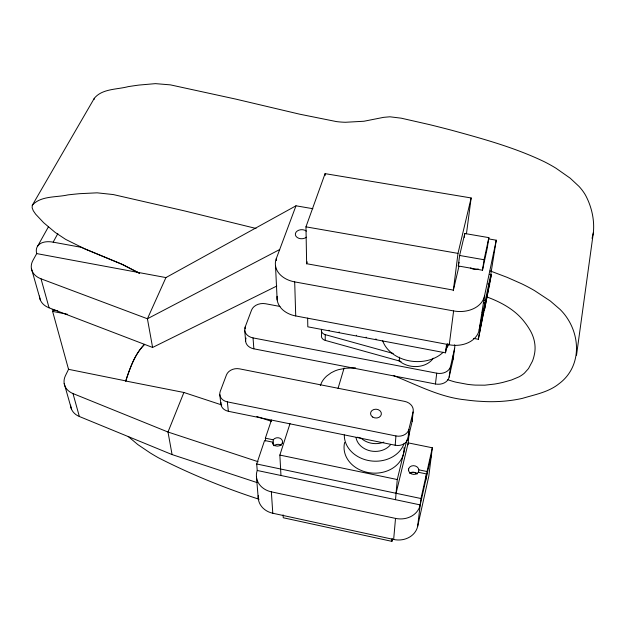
<?xml version="1.0" encoding="UTF-8"?>
<svg xmlns="http://www.w3.org/2000/svg" width="625" height="625" viewBox="0 0 625 625"><rect width="100%" height="100%" fill="white"/><g stroke="black" fill="none" stroke-linecap="round" stroke-linejoin="round"><path stroke-width="0.94" d="M399.297 360.977L399.594 357.172M395.188 445.242L395.938 435.953A10.977 8.984 5.9 0 0 408.891 429.312L413.094 411.969A10.852 8.781 5.8 0 0 404.578 401.367L239.555 368.859A10.586 8.375 -5.9 0 0 226.437 374.969L220.227 391.422A10.711 8.562 -6.6 0 0 227.336 401.867L228.367 411.297L395.188 445.242A10.859 8.945 6 0 0 408.008 438.641L412.172 421.367L413.094 411.969M283.094 514.867L283.25 517.75L391.914 541.359L392.164 538.453M395.523 499.688L397.266 479.539L406.867 439.859M258.289 495.414A19.906 17.117 -4.7 0 0 272.789 513.242L393.656 539.469L395.523 518.398A20.875 17.898 8 0 0 420.172 505.094L431.547 454.195M393.312 375.508C416.852 384.75 439.641 397.211 465.219 399.82A135.312 87.773 12 0 0 477.242 401.125L485.414 401.594A111.875 71.453 11.9 0 0 512.297 400.227A107.125 68.219 11.9 0 0 522.398 398.367C534.844 394.617 548.547 392.18 558.906 383.828C580.25 368.086 581.078 339.047 567.242 318.164A70.07 44.844 10.5 0 0 560.133 309.477L550.312 301.008L534.555 290.609A138.352 85.969 12.6 0 0 521.68 283.781L507.227 277.383L490.102 270.883M408.008 438.641L408.891 429.312M408.023 444.766L409.281 431.586M576.508 355.242L593.383 232.516C594.633 219.656 591.539 206.375 585.438 195.039A64.062 46.047 8.5 0 0 579.062 186.461L570.203 178.195L555.945 168.195A126.852 88.867 11.2 0 0 544.281 161.711C515.047 147.664 483.602 139 452.422 130.453A671.398 335.039 15.7 0 0 429.312 124.57L401.227 118.18L389.883 116.789L383.641 117.344L363.945 121.25L345.445 122.273A77.867 61.531 23.3 0 1 336.477 121.594L299.742 114.203L235.734 99.094L170.398 84.867L155.445 83.641L139.055 85.062A422.633 247.711 17.4 0 0 128.188 86.641C117.023 89.617 102.109 88.586 94.297 98.312L32.281 205.281L32.141 207.812L33.305 210.773L35.672 214.211L43.664 222.711L55.219 232.453L65.633 239.367L85.484 249.219L123.25 264.828L137.922 272.383A77.938 44.633 24.8 0 1 139.25 273.195M408.453 470.625L408.617 468.992M418.516 472.617L418.828 469.836A5.18 4.352 8.2 0 0 411.531 465.992A5.18 4.352 8.2 0 0 409.945 472.898A5.18 4.352 8.2 0 0 418.273 472.25L426.469 473.945L425.688 480.422M393.656 539.469A20.32 17.656 8.6 0 0 417.664 526.352L420.172 505.094M426.469 473.945L420.969 498.523L420.211 504.906L257.234 470.477L256.703 463.977L264.594 440.484L272.438 442.109A5.062 4.203 -3.9 0 0 279.227 445.836A5.062 4.203 -3.9 0 0 281.422 439.195A5.062 4.203 -3.9 0 0 273.203 439.797L265.367 438.18L271.469 420.008M246.047 338.055A11.445 8.852 -4.2 0 0 253.859 348.828L435.445 383.992L436.727 373.188A11.945 9.312 7.2 0 0 450.594 366.281L454.625 348.266A11.797 9.078 7.1 0 0 454.547 344.852M426.227 478.016L427.016 471.523L432.328 447.781L408.203 442.883L396.078 493.289M432.328 447.781L428.828 476.094L417.664 526.352M307.648 318.102L307.805 326.812L445.492 352.828L446.578 344.18M453.305 290.68L457.992 253.383L471.148 197.953L325.078 173.641L305.961 226.844L306.648 263.859M458.273 265.969L459.617 255.469L464.797 233.508L488.859 237.633L487.25 248.18L482.477 270.234L458.273 265.969L459.133 262.32M277.102 296.305A25.094 18.867 -1.3 0 0 295.727 315.953L449.258 344.773L453.609 310.938A26.727 19.75 6.8 0 0 484.484 296.109L496.258 240.203L488.766 238.922M464.297 237.344L464.797 233.508M466.453 233.75L471.148 197.953M435.445 383.992A11.805 9.273 7.4 0 0 449.156 377.109L450.594 366.281M449.156 377.109L453.156 359.172L454.625 348.266M482.477 270.234L484.07 259.742L488.859 237.633M449.258 344.773A25.828 19.562 7.3 0 0 479.141 330.109L484.484 296.109M473.562 338.383L478.32 339.266L485.398 303.062L483.57 302.727M478.32 339.266L485.398 303.062M482.617 309.633L484.43 309.961L491.312 274.773L489.406 274.43M496.258 240.203L490.742 274.672L479.141 330.109M484.43 309.961L491.312 274.773M593.383 232.516L592.055 238.391M445.492 352.828L447.609 343.625M94.008 99.547L94.297 98.312M458.938 266.383L453.375 290.109L306.641 263.719L307.281 261.891M391.914 541.359L392.359 539.477M125.82 381.031L183.898 392.477L221.742 404.953M53.508 309.672L52.609 311.398L68.539 369.32L125.836 380.898C130 367.867 134.758 354.172 144.641 344.297C135.484 353.266 131.031 365.719 126.82 377.547A325.336 175.703 13.5 0 0 125.758 381.172M338.039 388.414L344.125 367.977M280.961 475.492L279.859 455.078L290.039 423.539M276.367 260.555L276.281 258.648L295.992 205.805L312.898 208.711M245.297 328.922L245.141 327.094L251.562 310.078A11.43 8.664 -3.6 0 1 265.625 303.758L280.016 306.453M320.297 385.547L321.852 382.047A58.133 33.805 15.4 0 1 326.75 376.008L331.164 372.781L334.938 370.906A40.375 23.633 15.9 0 1 339.195 369.492L345.883 368.258L355.484 367.844M183.898 392.477L167.992 432.023L172.07 454.578L257.047 482.578M295.992 205.805L165.93 277.578L147.414 318.766L152.602 347.461L276.805 286.031M68.609 369.18L65.461 375.625A19.93 15.227 -14.6 0 0 72.984 393.555L79.352 416.5L172.07 454.578M32.281 205.281C40.75 195.594 56.328 197.57 67.961 194.883A455.039 233.445 17.5 0 1 79.562 193.688L97.109 192.828L113.281 194.562L184.461 210.891L256.016 228.461M152.602 347.461L49.078 307.82L41.031 278.82A22.43 15.742 -12.4 0 1 33.008 260.25L36.711 253.594A22.383 13.023 27.3 0 1 53.148 242.156L57.836 233.594M37.766 245.93L48.547 226.602M279.68 249.539L147.414 318.766L41.031 278.82M305.961 226.844L457.992 253.383M459.617 255.469L484.07 259.742M487.883 284.016L489.773 284.352M484.117 300.109L485.945 300.438M482.07 312.242L483.883 312.57M276.281 258.648A25.953 19.016 -1.3 0 0 294.688 281.883L453.609 310.938M53.148 242.156L81.125 247.289L121.086 263.852L139.578 273.383M36.711 253.594L165.93 277.578M245.141 327.094A11.578 8.883 -4.1 0 0 253.039 337.906L436.727 373.188M52.148 309.719L57.719 310.797M52.609 311.398L67.438 314.273M227.336 401.867L395.938 435.953M418.828 469.836L427.016 471.523M279.859 455.078L397.266 479.539M256.703 463.977L420.969 498.523M257.172 470.656A20.445 17.336 -4.4 0 0 271.352 491.836L395.523 518.398M259.094 499.258C224.594 488.055 190.641 474.234 158.312 457.727A151.391 83.609 20 0 1 150.102 452.859L137.867 444.609L128.234 436.508M401.07 361.469L325.242 340.383A5.812 4.492 0.1 0 1 321.562 335.07L321.531 329.32A5.852 4.5 0.1 0 0 325.234 334.641L393.227 353.469M357.477 437.18L361.18 438.281A19.102 15.687 4.1 0 0 383.867 442.109M256.828 416.508L271.594 421.375M258.117 461.719L167.992 432.023L72.984 393.555M486.344 296.75C500.758 302 515.039 309.609 524.516 322.031A94.156 59.203 13 0 1 529.312 328.969C534.188 336.633 536.406 346.117 534.266 355.055A98.297 62.219 13.3 0 1 532.414 361.227L528.508 368.578L524.438 373.117A43.477 27.133 11.3 0 1 518.914 376.891L511.539 379.977L502.992 382.375A115.586 75.102 12.9 0 1 494.57 384.062L484.852 385.18L475.328 385.102A76.141 48.312 12 0 1 467.242 384.305L455.867 382.156A48.781 30.406 12.2 0 1 447.734 379.648M31.375 268.352L40.398 300.109M64.18 383.453L71.461 409.078M219.789 394.641L220.891 404.094M256.484 477.141L258.297 498.734M244.727 330.422L245.641 341.367M253.039 337.906L253.859 348.828M265.367 438.18L265.562 441M271.352 491.836L272.789 513.242M273.203 439.797L273.547 445.438M272.438 442.109L272.555 443.984M282.375 442.922L282.391 443.336M275.508 265.75L277.164 299.961M294.688 281.883L295.727 315.953M325.234 334.641L325.242 340.383M325.078 173.641L325.086 175.586M448.844 344.016A34.5 26.469 5.3 0 1 445.781 349.375M443.219 352.242A34.5 26.469 5.3 0 1 409.273 360.828A34.5 26.469 5.3 0 1 382.68 340.805M433.289 358.172A21.086 16.352 5.5 0 1 398.398 360.172M376.688 339.367A2.945 2.273 3.1 0 1 375.672 339.008M366.594 337.422A2.938 2.266 2.5 0 1 366.094 337.203M356.539 335.398A2.938 2.258 2 0 1 356.305 335.258M339.602 332.195A2.922 2.25 0.8 0 1 338.766 332.195M329.555 330.422A2.922 2.242 0.2 0 1 328.773 330.305M390.539 444.727A18.93 15.633 4.2 0 1 370.711 450.953A18.93 15.633 4.2 0 1 356.039 437.711M404.063 447.578A30.055 25.016 4.3 0 1 371.805 473.031A30.055 25.016 4.3 0 1 344.641 442.453M274.078 445.836A5.023 4.188 -3.9 0 1 281.25 445.344M409.719 473.062A5.141 4.336 8.4 0 1 417.016 474M403.953 443.852A30.477 25.164 4.2 0 1 370.148 460.812A30.477 25.164 4.2 0 1 344.305 434.922M79.352 416.5A19.43 15.078 -15.2 0 1 70.578 405.156M49.078 307.82A21.797 15.641 -12.9 0 1 39.5 296.039M478.289 268.992A6.562 4.742 7.1 0 1 470.609 267.93M410.109 473.508A5.141 4.336 8.5 0 1 417.344 473.727M306.414 237.195A6.344 4.547 -1.2 0 1 297.297 237.547A6.344 4.547 -1.2 0 1 297.242 231.008A6.344 4.547 -1.2 0 1 306.359 231.102M228.367 411.297A10.602 8.531 -6.8 0 1 220.922 402.438M412.188 418.086A10.734 8.742 6 0 1 412.172 421.367M453.078 355.766A11.664 9.047 7.2 0 1 453.156 359.172M372.711 417.07A5.43 4.414 4 0 0 381.352 414.266A5.43 4.414 4 0 0 373.836 409.5A5.43 4.414 4 0 0 372.711 417.07"/></g></svg>
